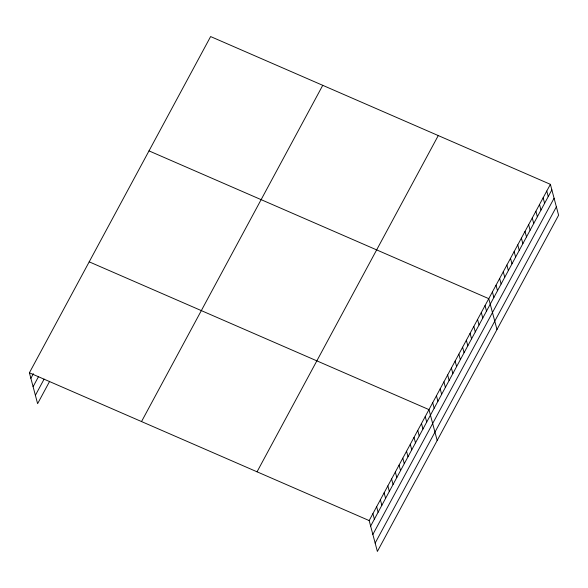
<?xml version="1.0" encoding="UTF-8"?>
<svg xmlns="http://www.w3.org/2000/svg" width="588" height="588" viewBox="0 0 588 588"><rect width="100%" height="100%" fill="white"/><g stroke="black" fill="none" stroke-linecap="round" stroke-linejoin="round"><path stroke-width="0.88" d="M49.657 381.311L37.61 403.662L29.4 372.792L210.622 36.559L550.39 184.338L558.6 215.208L377.378 551.441L369.168 520.578L550.39 184.338M30.87 378.319L33.362 373.696M33.097 386.684L38.492 376.665M35.39 395.298L44.107 379.113M141.524 421.559L322.746 85.326M257.044 471.811L438.266 135.571M370.638 526.098L551.86 189.865M372.865 534.463L554.08 198.23M375.159 543.077L556.373 206.844M149.007 150.881L488.775 298.66L496.985 329.53M89.2 261.836L428.968 409.615L437.185 440.485M29.4 372.792L369.168 520.578M546.766 191.063L548.236 196.59M543.136 197.788L544.606 203.316M539.512 204.514L540.982 210.041M535.889 211.239L537.359 216.766M532.265 217.964L533.735 223.491M528.641 224.689L530.111 230.217M525.018 231.415L526.488 236.942M521.394 238.14L522.864 243.667M517.771 244.865L519.241 250.385M514.14 251.59L515.61 257.11M510.516 258.316L511.986 263.836M506.893 265.034L508.363 270.561M503.269 271.759L504.739 277.286M499.646 278.484L501.116 284.011M496.022 285.209L497.492 290.737M492.399 291.935L493.869 297.462M485.034 305.598L486.504 311.118M481.3 312.529L482.77 318.057M477.559 319.468L479.029 324.988M473.825 326.399L475.295 331.926M470.084 333.337L471.554 338.857M466.35 340.268L467.82 345.795M462.609 347.207L464.079 352.726M458.868 354.138L460.345 359.665M455.134 361.076L456.604 366.603M451.393 368.007L452.863 373.534M447.659 374.946L449.129 380.473M443.918 381.877L445.388 387.404M440.184 388.815L441.654 394.342M436.443 395.746L437.913 401.273M432.709 402.684L434.179 408.212M425.234 416.554L426.704 422.081M421.493 423.485L422.963 429.012M417.759 430.423L419.229 435.951M414.018 437.354L415.488 442.882M410.284 444.293L411.754 449.82M406.543 451.231L408.013 456.751M402.809 458.162L404.279 463.689M399.068 465.101L400.538 470.62M395.334 472.032L396.804 477.559M391.593 478.97L393.063 484.49M387.86 485.901L389.33 491.428M384.118 492.84L385.588 498.359M380.385 499.771L381.855 505.298M376.643 506.709L378.113 512.229M372.902 513.64L374.372 519.167"/></g></svg>
